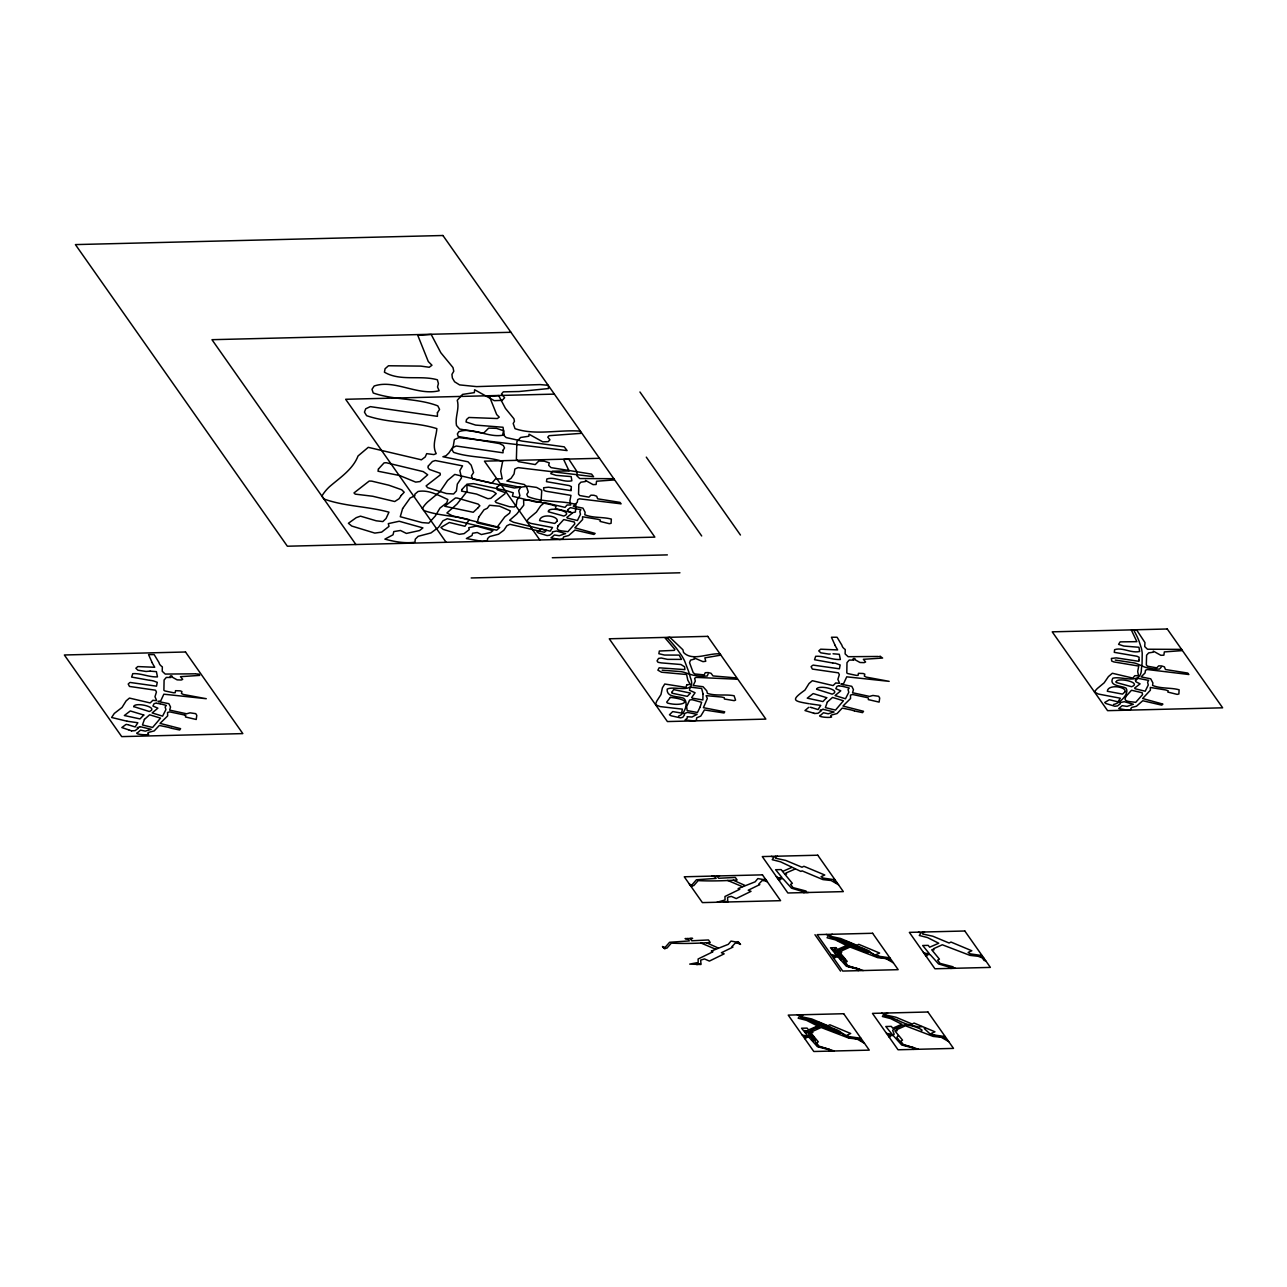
<?xml version="1.0" encoding="UTF-8"?>
<svg xmlns="http://www.w3.org/2000/svg" width="1287" height="1287" viewBox="0 0 1287 1287"><rect width="100%" height="100%" fill="white"/><g stroke="black" fill="none" stroke-linecap="round" stroke-linejoin="round"><path stroke-width="1.5" d="M832.592 937.837L831.45 937.499A11.052 4.649 8 0 1 830.919 937.338L829.97 936.18A6.692 2.815 8 0 0 829.825 935.52L829.761 935.376A6.162 2.59 8 0 1 829.874 935.762A15.042 6.338 8 0 1 829.874 936.067L830.63 937.386L835.215 938.77A4.311 1.818 8 0 1 836.212 939.269L837.097 939.928A7.239 3.057 8 0 0 838.175 940.572L838.722 940.829A28.459 11.985 8 0 0 840.234 941.473L843.886 942.969A44.836 18.887 8 0 1 844.755 943.355L847.57 945.108A3.861 1.625 8 0 1 847.65 946.025L846.009 947.087A35.891 15.106 8 0 1 844.658 947.666L844.111 947.892A34.411 14.495 8 0 0 843.065 948.342L842.293 948.696A28.282 11.905 8 0 1 840.974 949.275C838.11 949.661 838.4 954.632 835.327 950.755A6.001 2.526 8 0 0 834.941 950.256L831.756 948.809M829.568 934.732L829.648 935.327A8.591 3.62 8 0 1 830.018 936.469M739.237 942.551L731 941.087L728.313 944.32L711.309 951.093L712.934 951.785L698.117 959.008L698.197 962.499L689.719 964.108L700.965 964.494L700.691 960.102L704.488 958.928L709.394 961.083L724.147 953.86L721.396 952.734L732.914 947.103L731.853 946.685L735.311 943.065L739.896 943.5M727.815 901.978L727.541 897.586L728.587 896.991L731.338 896.412L736.244 898.567L750.997 891.344L748.246 890.218L759.764 884.587L758.703 884.169L762.161 880.549L766.746 880.984M775.45 856.257L775.675 858.252L785.778 860.44L802.026 867.229L803.908 866.28L824.758 874.999L821.058 876.672L823.149 878.088L835.022 879.777M922.506 932.045L922.731 934.024L932.834 936.228L949.082 943.017L950.98 942.052L971.814 950.771L968.114 952.444L970.205 953.86L982.078 955.565M829.938 936.534L831.145 937.354A14.173 5.968 8 0 0 831.756 937.499L831.949 937.547A13.723 5.775 8 0 1 833.316 937.917L833.879 938.078M831.354 1050.739L829.166 1049.227A13.079 5.502 8 0 1 828.683 1049.114L820.092 1046.926M1161.18 667.293L1159.426 669.111L1154.97 669.079A26.335 11.084 8 0 1 1145.382 667.309A13.739 5.792 8 0 1 1143.773 666.682L1136.92 663.77A15.782 6.644 8 0 0 1134.233 662.95L1115.266 660.07M125.853 724.533L121.847 727.557L128.684 729.858M852.621 944.642L855.646 945.897M815.475 1021.765L819.015 1022.425M857.995 948.342L860.649 948.551A17.712 7.465 8 0 0 861.984 949.146L862.403 949.307M837.708 951.736C833.043 953.78 834.459 947.554 837.757 951.576M840.733 955.421C835.939 957.464 837.161 950.176 840.861 955.227M840.475 958.155L843.033 958.027L844.192 959.233M844.127 959.378L841.537 959.491L840.443 958.3M808.783 1032.19C804.053 1034.217 805.598 1028.007 808.847 1032.029M811.824 1035.874C807.046 1037.917 808.316 1030.63 811.952 1035.681M815.218 1039.832C810.44 1041.81 812.113 1035.729 815.266 1039.687M848.664 944.513L847.876 943.564A14.527 6.113 8 0 1 846.91 943.162L840.572 940.073A18.517 7.802 8 0 0 837.773 939.156L834.073 938.143M808.719 707.351L804.954 710.553L812.982 712.966M846.878 946.669L849.903 946.154A3.427 1.448 8 0 1 851.141 946.315L853.812 947.232A38.176 16.071 8 0 0 855.63 947.972L857.158 948.632A45.672 19.225 8 0 1 858.702 949.259L859.089 949.404A36.905 15.541 8 0 0 860.987 950.176M678.506 716.103C684.893 714.43 688.931 702.219 683.687 698.31C678.281 695.929 666.489 697.827 667.165 689.156C674.259 685.102 697.699 695.543 690.202 677.091A535.907 225.643 8 0 0 688.674 671.605L684.62 660.955A184.138 77.526 8 0 0 681.788 655.823L676.479 648.358A302.558 127.397 8 0 0 667.953 638.545M857.641 946.765L858.413 947.65A41.86 17.632 8 0 0 860.569 948.616L861.309 948.937A29.553 12.452 8 0 1 862.74 949.597L863.786 950.079A10.296 4.344 8 0 0 864.928 950.546L868.468 952.267L863.641 951.222A11.1 4.681 8 0 0 862.499 950.739L860.987 950.176M921.09 1031.096L921.959 1030.42A2.124 0.901 8 0 0 921.878 1029.97L919.738 1028.667A39.833 16.779 8 0 0 912.885 1026.125L906.659 1024.693A4.714 1.979 8 0 0 905.421 1024.693L901.897 1025.594A43.935 18.501 8 0 0 900.659 1026.173L896.862 1028.007A55.1 23.198 8 0 1 895.462 1028.619M846.042 947.039L842.454 948.68A37.162 15.637 8 0 0 841.537 949.05L841.119 949.243A18.726 7.883 8 0 1 840.154 949.613L838.995 950.128A5.373 2.252 8 0 0 838.464 950.787L838.4 951.173A8.124 3.427 8 0 0 838.963 952.428L840.508 953.86A13.015 5.486 8 0 1 841.119 954.632L841.103 956.498A4.665 1.963 8 0 0 842.486 957.512L843.645 958.059A4.392 1.85 8 0 1 844.304 958.477L844.497 958.638A6.033 2.542 8 0 1 845.044 959.33L845.028 959.314A16.538 6.966 8 0 0 844.401 958.542L843.95 958.139A3.217 1.351 8 0 0 843.162 957.689L841.891 957.271A17.358 7.304 8 0 0 839.381 956.691A5.261 2.22 8 0 0 838.207 956.514L833.268 956.289M818.693 1027.09L822.071 1026.801L830.051 1029.857A2.301 0.965 8 0 0 830.517 1029.986L830.694 1030.018A48.793 20.544 8 0 0 833.123 1031.064L835.617 1032.077A50.338 21.187 8 0 1 837.242 1032.769L840.266 1033.027L838.432 1031.901A46.091 19.402 8 0 0 834.748 1030.469L834.539 1030.388A10.441 4.392 8 0 1 833.381 1029.954A13.674 5.759 8 0 1 831.804 1029.166L830.099 1028.233A2.671 1.126 8 0 0 829.375 1028.007L829.069 1027.943A4.263 1.786 8 0 0 826.994 1027.75M921.975 1026.608L918.805 1027.01L907.351 1024.259A15.943 6.708 8 0 1 905.565 1023.696L902.058 1022.28A66.457 27.976 8 0 1 900.385 1021.508L897.779 1020.269M844.932 947.554L843.822 948.052M782.593 871.428L791.682 867.47M795.237 868.998L785.874 873.053L786.566 874.002L784.668 874.05L781.145 869.594L775.643 869.722L782.078 877.621L777.171 877.782L778.281 877.75L776.334 876.576M894.915 1028.844L892.905 1029.986A4.328 1.818 8 0 0 892.711 1030.565L894.192 1034.265A3.185 1.335 8 0 1 893.628 1034.684L888.641 1035.166M717.036 902.251L725.048 899.983L724.967 896.492L739.784 889.269L738.159 888.577L755.163 881.804L757.85 878.571L766.087 880.035M1113.512 704.439C1119.642 703.683 1129.777 693.645 1126.077 688.175C1121.685 685.681 1108.574 686.228 1112.756 678.265C1121.717 675.482 1141.537 686.148 1141.424 668.773A535.907 225.643 8 0 0 1142.068 663.513L1142.212 653.201A184.138 77.526 8 0 0 1141.36 648.165L1138.915 640.749A302.558 127.397 8 0 0 1134.104 630.855M853.233 946.395L850.257 944.32A47.812 20.142 8 0 0 848.583 943.58L847.924 943.307A35.586 14.977 8 0 1 846.46 942.679L844.481 941.473L846.283 941.424A5.309 2.236 8 0 1 847.972 941.907L849.919 942.824A13.803 5.808 8 0 0 850.932 943.274L852.396 943.87A32.304 13.594 8 0 1 854.198 944.61L855.582 945.221A53.716 22.619 8 0 0 857.335 945.977L864.848 949.098A20.415 8.591 8 0 1 869.433 951.334M840.813 960.054L840.025 957.721L844.916 960.118A1.914 0.804 8 0 0 845.125 959.877L844.481 960.359A2.075 0.869 8 0 0 844.159 960.649L844.336 961.582A39.591 16.667 8 0 0 844.61 962.097L846.363 965.282A4.247 1.786 8 0 0 848.423 966.392L849.243 966.634A27.574 11.615 8 0 0 850.096 966.843L850.385 966.907A30.325 12.757 8 0 1 851.785 967.277M156.129 703.04L154.054 703.716L152.928 706.064L157.883 708.172L152.156 712.934L162.58 716.151L165.91 709.604L165.138 706.981L166.345 705.405L160.215 703.796M839.027 685.665L836.952 686.341L835.826 688.706L840.781 690.813L835.054 695.559L845.479 698.777L848.809 692.229L848.036 689.623L849.243 688.03L843.114 686.438M130.035 682.448L156.515 686.164L157.255 682.335L152.863 680.726M812.934 665.089L839.414 668.806L840.154 664.977L835.762 663.352M898.229 1035.633L896.862 1037.322L902.058 1044.352A2.124 0.901 8 0 0 902.734 1044.754L903.281 1044.947A20.882 8.784 8 0 0 905.501 1045.543L911.888 1047.135A38.272 16.12 8 0 1 913.593 1047.586L915.877 1049.066M140.106 726.64L151.174 729.343L145.318 731.145L140.54 730.115L137.934 732.464C132.497 734.04 146.605 735.537 148.697 734.346L147.796 733.091L148.632 732.367L154.215 730.887L159.331 725.45L168.34 727.316A14.286 6.017 8 0 1 168.935 727.493L171.412 728.249M823.004 709.282L834.073 711.984L828.217 713.786L823.439 712.741L820.833 715.105C815.395 716.682 829.504 718.178 831.595 716.988L830.71 715.717L831.531 715.009L837.113 713.529L842.229 708.091L851.238 709.957A14.254 6.001 8 0 1 851.833 710.134L854.311 710.874M196.107 673.889L199.212 674.179L199.71 675.402L180.486 676.672L182.706 679.359L181.226 680.003L177.123 679.858L172.538 677.316C172.699 674.887 168.307 675.659 170.994 677.477L166.313 677.429L164.093 680.003L163.899 690.315L164.897 690.942L173.536 692.76L175.193 692.712L175.531 690.685L180.277 690.862L181.917 691.537L181.451 693.468L183.365 694.481L206.274 698.712L163.835 694.192L160.73 700.884L158.06 701.512L168.887 703.683L170.544 707.013L169.659 710.118L186.583 713.786L190.026 712.837L195.753 713.658L196.798 715.379L196.219 719.481L185.457 716.972L185.762 715.282L184.62 715.041M879.005 656.515L880.292 656.402M150.112 671.138L146.058 671.46A15.557 6.548 8 0 0 145.318 671.347L137.902 670.205L135.859 668.243L137.773 666.569L154.746 667.277L152.027 662.612M830.244 654.005L828.989 654.102A15.573 6.548 8 0 0 828.217 653.989L820.8 652.831L818.757 650.884L820.672 649.195L837.644 649.919L834.925 645.237M811.1 1036.341L812.194 1036.083A2.864 1.207 8 0 0 812.258 1035.327M836.164 948.406C831.788 948.583 839.253 955.276 839.092 950.24A3.089 1.303 8 0 1 839.446 949.838L841.441 949.05A20.319 8.559 8 0 0 842.293 948.696L842.663 948.567A29.472 12.42 8 0 0 844.047 947.972L844.465 947.763A28.234 11.889 8 0 1 845.752 947.152L848.664 946.267A4.038 1.705 8 0 1 851.27 946.444L854.488 947.554A36.921 15.541 8 0 0 856 948.181M838.481 955.774C835.826 955.517 839.703 950.964 841.392 955.372A1.963 0.82 8 0 1 841.28 955.614C836.598 956.241 841.778 954.439 836.212 956.193A3.217 1.351 8 0 1 834.845 956.354L833.123 956.273M805.517 1036.904L804.825 1036.839A15.701 6.612 8 0 1 809.684 1036.373L810.118 1036.357A13.304 5.598 8 0 0 811.116 1036.341M805.952 1036.888L808.188 1036.775A5.727 2.413 8 0 1 809.346 1036.807A4.794 2.011 8 0 1 811.277 1037.049M688.014 939.06L685.07 938.609L692.631 938.432L690.057 938.496L691.762 940.781L708.477 939.96L710.263 942.518C697.168 943.355 684.217 943.757 671.331 943.13L666.875 948.181L664.526 948.036M510.939 332.287L211.969 339.688L355.904 544.53M554.375 394.112L345.64 399.276L446.122 542.294M599.485 458.301L484.427 461.148L539.816 539.977M552.3 557.738L667.358 554.89M471.187 577.96L679.938 572.795M838.545 884.796L831.112 880.517L822.94 879.6L802.091 870.865L800.9 871.428L780.485 861.791L772.2 859.684L773.954 857.303L771.412 856.354M775.836 856.804L777.461 856.209M714.864 876.544L711.92 876.093M765.427 879.101L764.253 879.134L764.912 880.067M777.959 878.908L783.043 878.78L791.537 888.191L804.729 892.116M778.812 880.099L779.906 880.083L779.053 878.876M767.406 881.917L765.572 881M689.301 883.976L690.926 884.877L689.945 884.909M690.299 885.408L691.923 886.309L690.958 886.325M836.405 881.756L835.006 881.788L833.606 879.809M835.746 882.85L837.161 882.818M727.364 901.318L723.567 902.09M923.39 952.364L925.337 953.538L924.243 953.57L929.134 953.394L922.699 945.511L928.2 945.366L929.664 947.2L938.738 943.242L927.541 937.579L919.272 935.472L921.009 933.091L918.468 932.142M922.892 932.592L924.516 931.997M663.095 947.425L665.17 947.312L669.594 942.277L689.317 940.91L687.644 938.545M663.448 947.924L665.073 948.825L662.451 946.492L664.076 947.393M831.177 954.648L836.936 955.678L830.501 947.795L836.003 947.65L837.451 949.484L846.524 945.527L835.343 939.864L827.058 937.756L828.796 935.376L826.254 934.426M925.015 954.681L930.099 954.552L938.593 963.963L951.785 967.888M833.654 958.171L834.748 958.139L833.912 956.933L837.901 956.836L846.379 966.247L859.362 969.642L858.172 970.671M925.868 955.887L926.962 955.855L926.125 954.664M889.864 957.834L878.007 956.144L875.916 954.729L879.6 953.056L858.767 944.336L856.869 945.302L840.636 938.496L830.517 936.309L830.678 934.877L832.319 934.265M700.514 963.834L696.717 964.606M983.477 957.544L982.061 957.576L980.678 955.597M953.426 967.856L953.12 966.81L940.105 963.4L937.628 960.182L939.413 959.137L931.74 949.822L934.008 949.774L933.316 948.825L942.293 944.771L970.012 955.388L978.168 956.289L984.217 958.606M893.403 962.869L885.971 958.574L877.798 957.673L850.08 947.055L841.103 951.093L841.795 952.058L839.526 952.107L847.216 961.421L845.414 962.467L847.892 965.684L863.207 970.543M985.617 960.585L984.201 960.617L982.818 958.638M802.268 1035.102L808.011 1036.132L801.576 1028.233L807.078 1028.104L808.526 1029.938L817.615 1025.98L806.418 1020.318L798.149 1018.21L799.887 1015.813L797.345 1014.864M886.502 1033.381L892.245 1034.41L885.81 1026.511L891.312 1026.382L892.76 1028.216L901.849 1024.259L890.652 1018.596L882.383 1016.489L884.121 1014.092L881.579 1013.142M804.745 1038.625L805.839 1038.593L805.002 1037.386L808.976 1037.29L817.47 1046.701L830.453 1050.095L829.246 1051.125M888.979 1036.904L890.073 1036.872L889.22 1035.665L893.21 1035.568L901.704 1044.98L914.671 1048.374L913.48 1049.404M860.955 1038.287L849.082 1036.598L846.991 1035.182L850.691 1033.509L829.858 1024.79L827.959 1025.755L811.711 1018.95L801.608 1016.762L801.769 1015.314L803.394 1014.719M945.189 1036.566L933.316 1034.877L931.225 1033.461L934.925 1031.788L914.092 1023.068L912.193 1024.034L895.945 1017.229L885.842 1015.041L886.003 1013.593L887.628 1012.998M864.478 1043.323L857.045 1039.027L848.873 1038.126L821.17 1027.509L812.194 1031.547L812.885 1032.512L810.617 1032.56L818.291 1041.859L816.505 1042.92L818.982 1046.138L834.298 1050.996M948.712 1041.601L941.28 1037.306L933.107 1036.405L905.404 1025.787L896.428 1029.825L897.103 1030.774L894.851 1030.839L902.525 1040.137L900.739 1041.199L903.217 1044.417L918.532 1049.275M812.129 665.733L811.116 666.682L812.37 669.079L838.416 672.844L839.333 674.678L837.885 679.359L839.574 683.284L836.502 683.059A21.959 9.25 8 0 0 835.81 682.882L833.107 685.585L812.338 680.71L809.04 683.51L804.938 690.089C790.54 700.369 793.259 700.997 808.799 703.683M129.215 683.091L128.217 684.04L129.472 686.438L155.518 690.202L156.435 692.036L154.987 696.717L156.676 700.643L153.603 700.418A21.943 9.234 8 0 0 152.912 700.241L150.193 702.943L129.44 698.085L126.126 700.884L122.04 707.448L114.302 713.432L111.615 717.486L126.963 721.203M690.846 884.764L692.036 884.796L696.444 879.761L716.167 878.394L714.51 876.029M662.145 670.189L681.096 671.637A15.782 6.644 8 0 1 683.96 672.281L691.569 674.742A13.739 5.792 8 0 0 693.355 675.192A26.335 11.084 8 0 0 703.024 676.27L707.239 675.997L708.14 673.986M809.957 703.86L820.752 705.389L818.065 709.571L811.55 707.56M127.059 721.219L137.854 722.747L135.167 726.93L128.652 724.935M691.376 885.52L693.725 885.665L698.181 880.614C711.067 881.241 724.018 880.839 737.129 880.002L735.327 877.444L718.613 878.265L716.907 875.98L719.481 875.916M838.32 955.758L835.424 953.361M832.962 663.014L834.507 663.191A11.889 5.003 8 0 1 835.199 663.272M150.064 680.373L151.609 680.55A11.873 5.003 8 0 1 152.3 680.646M832.657 662.982L814.542 659.716L815.668 656.306C823.953 655.71 831.869 659.958 840.363 659.507L839.301 654.295L833.059 653.78M149.759 680.34L131.644 677.075L132.77 673.664C141.055 673.085 148.97 677.332 157.464 676.882L156.403 671.653L150.161 671.138M843.065 686.421L839.977 686.003A11.551 4.858 8 0 1 839.462 685.923M160.055 703.78L156.676 703.297M854.552 710.955L862.547 712.628L863.529 711.293L842.953 706.032L850.546 698.535L850.45 695.125L852.605 694.497L867.132 697.586M171.654 728.313L179.649 729.986L180.614 728.667L160.055 723.391L167.648 715.91L167.551 712.499L169.707 711.872L184.234 714.945M868.275 697.844L868.355 699.613L879.118 702.107L879.697 698.021L878.651 696.283L872.924 695.463L869.481 696.412L852.557 692.744L853.442 689.655L851.785 686.325L840.958 684.153L843.628 683.526L846.733 676.833L889.172 681.354L866.264 677.123L864.349 676.109L864.816 674.163L863.175 673.503L858.429 673.326L858.091 675.353L856.434 675.402L847.795 673.584L846.798 672.956L846.991 662.628L849.211 660.07L853.892 660.102C851.206 658.3 855.598 657.528 855.453 659.958L860.022 662.499L864.124 662.628L865.604 661.985L863.384 659.314L882.609 658.043L880.308 656.402M888.947 1017.036L888.4 1016.907A9.765 4.118 8 0 1 885.649 1016.135M811.437 707.544L810.215 707.255M127.815 724.726L126.367 724.388M804.938 1018.677L805.067 1018.709A22.86 9.62 8 0 1 809.153 1019.964L809.941 1020.237A32.577 13.723 8 0 1 810.585 1020.478L811.968 1021.009A15.299 6.435 8 0 1 812.757 1021.331L813.271 1021.556A16.538 6.966 8 0 0 813.899 1021.83L817.502 1023.39M814.655 713.497L818.033 713.271L821.315 710.778L820.109 710.279L822.683 709.539A15.589 6.564 8 0 1 822.94 709.298M131.757 730.871L135.135 730.63L138.417 728.136L137.21 727.638L139.784 726.914A15.605 6.564 8 0 1 140.042 726.656M849.002 966.489L857.592 968.661A13.079 5.502 8 0 0 858.075 968.773L860.295 970.044A2.204 0.933 8 0 0 859.41 969.159L857.464 968.644A18.115 7.625 8 0 1 856.032 968.339L853.764 967.776A31.837 13.401 8 0 1 852.348 967.422M878.088 656.467L848.133 656.708L845.125 653.909L845.237 649.501A16.361 6.885 8 0 1 841.955 645.302L837.081 637.242L831.45 637.242L834.78 644.642A19.369 8.156 8 0 0 835.006 644.964L835.054 645.012M195.19 673.825L165.235 674.066L162.226 671.267L162.339 666.859A16.361 6.885 8 0 1 159.057 662.66L154.167 654.6L148.552 654.6L151.882 662.001A19.402 8.172 8 0 0 152.107 662.322L152.156 662.371M814.381 713.432L814.43 713.448A17.214 7.239 8 0 1 813.947 713.288L813.497 713.143M131.483 730.807L131.531 730.807A17.278 7.272 8 0 1 131.049 730.662L128.941 729.938M833.686 938.175L837.757 939.413A20.479 8.623 8 0 1 839.124 939.88L840.427 940.379A16.377 6.902 8 0 1 841.553 940.829L842.1 941.07A20.512 8.639 8 0 0 842.663 941.312L844.481 942.068M833.847 1029.873L834.137 1029.97A35.763 15.058 8 0 1 834.99 1030.292L835.343 1030.437A21.107 8.88 8 0 1 835.746 1030.597L836.357 1030.855M862.467 949.516L862.821 949.677A49.324 20.769 8 0 0 864.237 950.24L865.926 950.884A9.797 4.134 8 0 1 867.261 951.543L868.226 952.525L865.894 952.171A9.025 3.797 8 0 1 864.333 951.608L863.078 951.045A26.013 10.956 8 0 0 861.389 950.337L860.649 950.047A42.632 17.954 8 0 1 858.815 949.275L858.107 948.986A33.912 14.286 8 0 0 856.37 948.262M821.782 1023.599L825.498 1025.176M831.885 1027.863L830.018 1027.09M834.266 1028.844L833.043 1028.345M836.502 1030.919L839.912 1032.303M834.394 1028.908L838.014 1030.453A8.382 3.523 8 0 1 840.491 1031.836M829.809 1027.01L826.013 1025.401M820.881 1023.213L819.192 1022.505M819.594 1024.002L824.098 1026.173A2.011 0.837 8 0 1 824.323 1026.495M846.009 942.341L851.495 944.722M818.355 1023.471L816.875 1022.843A5.325 2.236 8 0 1 815.266 1022.007M851.672 944.803L857.11 947.168A16.956 7.143 8 0 1 858.831 947.924L859.603 948.294A20.238 8.526 8 0 0 860.649 948.776A47.346 19.932 8 0 0 861.727 949.227L863.4 949.726A23.986 10.103 8 0 0 864.848 950.273L865.475 950.498A26.754 11.261 8 0 1 866.923 951.061L868.307 951.64A31.757 13.369 8 0 1 869.851 952.316L870.591 952.67A27.22 11.47 8 0 1 873.02 953.973L876.334 956.016A16.972 7.143 8 0 0 877.316 956.595L877.702 956.772A3.25 1.367 8 0 0 878.973 957.19L883.123 957.737A34.009 14.318 8 0 0 884.089 957.866L884.829 957.946A6.725 2.831 8 0 1 888.834 958.767M733.236 880.179L744.916 885.408M742.309 886.63L727.654 880.421M706.386 942.695L718.066 947.924M715.459 949.146L700.804 942.937M845.157 1035.745L845.269 1035.794A7.255 3.057 8 0 1 843.291 1034.619L843.21 1034.475A14.817 6.242 8 0 0 840.041 1032.335M818.21 1023.696L818.805 1023.969A17.568 7.4 8 0 1 819.352 1024.227L819.594 1024.355A1.995 0.837 8 0 1 819.867 1025.079M845.495 1035.906L845.752 1036.019A15.782 6.644 8 0 1 847.538 1036.904L847.634 1036.968A5.212 2.204 8 0 0 848.632 1037.467L856.579 1038.738A19.128 8.06 8 0 1 857.415 1038.85L857.85 1038.931A3.008 1.271 8 0 1 858.767 1039.156M811.228 1037.145L812.097 1038.175A18.452 7.77 8 0 0 813.545 1039.912L813.481 1040.588A3.491 1.464 8 0 1 812.274 1040.33A2.124 0.901 8 0 0 811.598 1040.202M888.625 958.895L890.154 959.845L875.53 955.421A16.393 6.902 8 0 0 874.066 954.552L872.2 953.554A13.385 5.631 8 0 1 870.607 952.493L869.24 951.383M945.768 1038.625L943.178 1037.419A7.32 3.073 8 0 0 941.312 1036.904L930.887 1034.684L924.323 1028.619A3.877 1.641 8 0 1 925.047 1027.911M859.957 1039.494L859.523 1039.252A3.732 1.577 8 0 0 858.429 1038.818A7.979 3.362 8 0 0 856.885 1038.545L856.241 1038.448A17.101 7.207 8 0 0 855.388 1038.336L853.184 1038.062A33.735 14.205 8 0 1 851.849 1037.901A8.398 3.539 8 0 1 849.533 1037.483M846.621 1035.874L846.074 1035.504A30.952 13.031 8 0 0 844.465 1034.507L841.521 1032.866A5.631 2.365 8 0 1 840.427 1031.981L840.314 1031.868M784.684 874.05L792.358 883.349L790.572 884.394L793.049 887.628L806.064 891.038L806.37 892.068M639.945 391.988L740.443 535.022M646.299 457.142L701.688 535.971M955.421 968.258L953.426 968.307M952.364 968.339L950.369 968.387M808.365 892.486L806.37 892.534M805.308 892.551L803.313 892.615M814.961 934.7L840.54 971.106M738.062 942.583L737.403 941.65L740.556 944.433L738.722 943.516M846.122 964.671L845.286 962.933A62.371 26.271 8 0 0 844.256 961.18L841.988 958.413A23.568 9.926 8 0 1 841.618 957.946L841.344 957.431M817.213 1045.124L816.36 1043.371A62.387 26.271 8 0 0 815.347 1041.633L813.143 1038.915A23.552 9.926 8 0 1 812.708 1038.4L812.435 1037.885M884.989 1013.464L885.054 1013.706A15.524 6.532 8 0 1 884.989 1014.349L884.941 1014.623A5.389 2.268 8 0 0 885.247 1016.119M805.903 1033.493L805.212 1031.804A8.848 3.732 8 0 0 804.713 1031.289C804.037 1028.072 808.493 1035.504 810.392 1032.271A10.28 4.328 8 0 0 811.18 1031.434L811.293 1030.533A4.81 2.027 8 0 1 811.357 1030.002A4.279 1.802 8 0 1 811.968 1029.391L818.822 1026.157L815.041 1023.696A11.165 4.698 8 0 1 813.722 1022.988L807.528 1019.931A4.311 1.818 8 0 0 806.852 1019.577L804.182 1018.741A15.46 6.515 8 0 0 803.088 1018.467L800.353 1016.263A3.829 1.609 8 0 0 800.417 1015.91A4.81 2.027 8 0 0 799.903 1015.041A4.408 1.85 8 0 1 801.125 1016.376L801.125 1016.65A2.284 0.965 8 0 0 801.302 1016.939M848.857 966.601A5.228 2.204 8 0 1 845.945 964.655M841.199 957.319A2.88 1.223 8 0 1 842.953 956.611M812.387 1035.327A14.06 5.92 8 0 0 810.89 1033.702A11.1 4.681 8 0 1 809.764 1032.496A10.634 4.472 8 0 1 809.41 1031.321L814.172 1028.844A41.409 17.439 8 0 1 815.572 1028.297L817.02 1027.766A34.411 14.495 8 0 0 818.693 1027.09M799.967 1015.025A5.566 2.349 8 0 1 800.82 1016.633M804.681 1018.612A10.811 4.553 8 0 1 802.235 1017.888L802.139 1017.824A3.781 1.593 8 0 1 800.401 1016.891M849.42 1037.515A11.68 4.923 8 0 1 847.168 1036.148M859.973 1039.478A7.706 3.25 8 0 1 861.18 1040.7A5.759 2.429 8 0 0 858.831 1039.108M833.574 1029.809A7.561 3.185 8 0 1 831.515 1028.41M826.721 1026.286A7.979 3.362 8 0 1 821.894 1024.774L814.43 1021.605A30.309 12.757 8 0 0 809.426 1019.722A51.255 21.573 8 0 1 803.555 1017.92L803.008 1017.711A8.06 3.394 8 0 1 801.206 1016.971M819.948 1047.039A5.228 2.204 8 0 1 817.02 1045.108M812.194 1037.74A3.073 1.287 8 0 1 814.333 1037.081M889.044 1016.939A25.45 10.714 8 0 1 897.618 1020.318M437.435 412.677L437.419 416.344L370.302 406.628L365.733 408.783L364.446 412.146L366.618 415.685C389.173 423.471 414.285 421.557 436.84 428.619C436.293 436.872 431.788 445.366 436.196 453.635L433.848 454.568L426.689 453.651L425.225 456.965L421.412 459.813L368.259 447.329L358.043 455.968C352.831 469.53 339.816 477.75 329.456 486.759A162.999 68.629 8 0 0 321.879 496.106L324.099 499.05C345.109 506.595 367.809 506.274 388.964 512.178L386.052 518.532L382.85 521.573L376.206 520.801L360.473 516.151L356.258 517.647L348.407 523.278L351.737 526.045L374.823 533.091L381.628 532.142L388.98 526.399L388.304 523.632L399.211 521.251L422.892 527.895L419.594 530.534L406.402 533.429L400.482 530.485L393.806 531.579L393.05 534.781L384.91 539.14C394.578 541.698 404.971 543.629 414.929 542.229L415.299 539.156L418.178 536.309L430.92 532.963L438.529 527.316L442.905 520.849L447.249 518.741L496.653 530.196L499.662 527.477L452.397 515.83L446.911 512.966L457.03 504.054L467.068 491.393L466.875 484.202L473.568 483.606L506.692 490.733L513.288 492.824L512.419 496.235L536.631 502.203L541.103 501.174L541.747 490.267L536.615 487.435L528.072 486.213L514.35 487.982L472.812 479.005L471.444 475.82L473.584 472.522L471.171 465.138L468.001 461.792L442.905 456.74L446.01 455.759L448.873 452.976L453.201 446.573L454.375 439.575L458.928 437.58L567.084 450.579L564.237 446.846L522.168 441.103L506.209 437.58L502.767 434.266L503.619 430.759L496.509 428.362L488.674 428.104L483.574 433.22L459.604 429.021L456.515 425.514C454.81 417.02 459.7 408.832 457.255 400.321L462.548 394.401L474.356 392.632L474.613 389.736L494.305 400.659L502.155 400.37L504.617 397.747L501.496 393.967L503.33 391.843L519.015 391.521L548.6 388.545L548.182 385.296L540.138 384.588L476.56 386.615L459.572 384.893L454.584 381.772L452.364 377.976L451.946 374.372L453.78 371.235L452.976 367.551L440.83 352.735L431.193 334.459L417.792 335.376L428.298 361.567L431.965 365.235L429.247 367.262L420.801 366.103L388.481 365.765L385.086 368.742L384.427 372.2C400.579 381.612 420.141 374.919 437.387 379.794L438.4 383.558L437.532 386.953L439.14 390.749C417.583 396.058 394.337 379.005 374.163 386.036L372.007 389.317L373.214 392.985C394.095 400.289 417.406 398.021 437.805 405.872L439.575 409.411L437.435 412.677M503.056 450.241L503.04 452.799L456.193 446.01L452.992 447.506L452.091 449.871L453.603 452.348C469.353 457.77 486.888 456.435 502.638 461.373L500.707 471.235L502.203 478.828L495.559 478.844L491.859 483.14L454.761 474.42L447.619 480.453L439.913 491.779L427.654 501.962A113.819 47.925 8 0 0 422.377 508.494L423.922 510.537C438.594 515.814 454.44 515.588 469.208 519.707L464.945 526.27L449.324 522.49L440.894 527.461L443.227 529.391L459.346 534.314L464.092 533.638L469.224 529.633L468.741 527.718L476.367 526.045L492.905 530.678L490.604 532.528L481.386 534.539L477.252 532.496L472.586 533.252L472.056 535.489L466.377 538.529L482.303 541.409L487.339 540.685L487.596 538.545L489.607 536.55L498.503 534.218L503.828 530.276L506.869 525.756L509.909 524.292L544.401 532.287L546.508 530.389L513.497 522.265L509.668 520.254L516.731 514.044L523.745 505.196L523.616 500.176L528.281 499.758L551.415 504.745L556.016 506.193L555.421 508.574L572.313 512.741L575.434 512.033L575.884 504.407C560.601 500.144 543.404 502.927 527.75 496.541L526.801 494.321L528.297 492.02L526.608 486.856L524.388 484.523L506.869 481L511.036 478.378L514.06 473.906L514.88 469.015L518.066 467.615L593.564 476.689L591.586 474.099L551.061 467.631L548.664 465.299L549.276 462.87L544.288 461.18L538.835 461.003L535.263 464.575L518.532 461.647L516.377 459.202L516.891 441.618L520.591 437.483L528.828 436.245L529.021 434.218L542.76 441.843L548.246 441.634L549.951 439.8L547.779 437.162L549.066 435.698L580.678 433.381L580.389 431.129C558.799 429.504 535.537 435.682 515.025 428.668L513.191 423.487L514.462 421.299L513.899 418.725L505.421 408.381L498.696 395.624L489.333 396.267L496.685 414.559L499.243 417.117L497.329 418.532L468.87 417.471L466.505 419.562L466.039 421.975L475.595 425.08L503.024 427.268L504.247 434.926C489.06 438.61 473.198 426.769 458.88 431.628L457.368 433.928L458.22 436.486L499.453 443.565L503.314 445.479L504.552 447.956L503.056 450.241M571.203 489.237L571.187 490.653L548.519 487.21L543.613 487.741L543.934 490.395L546.058 491.232L570.961 495.382L569.9 500.804L570.72 505.003L567.068 505.003L565.025 507.384L544.578 502.573L540.637 505.904L536.389 512.129L529.649 517.744A62.725 26.416 8 0 0 526.721 521.348L530.614 523.359L552.541 527.525L550.192 531.145L541.586 529.054L536.936 531.804L538.223 532.866L547.104 535.569L549.726 535.215L552.541 533.011L552.284 531.933L556.483 531.016L565.604 533.574L559.25 535.714L554.407 534.99L550.981 537.902L559.748 539.478L562.532 539.092L563.786 536.808L568.693 535.521L574.967 530.051L593.983 534.459L595.141 533.413L574.839 527.831L582.609 519.53L582.528 516.763L597.844 519.272L600.385 520.077L600.048 521.396L609.378 523.696L611.084 523.294L611.341 519.095C602.911 516.747 593.436 518.275 584.813 514.768L585.102 512.274L582.963 508.14L573.294 506.193L577.268 502.284L577.718 499.581L579.472 498.825L621.09 503.828L619.996 502.397L597.667 498.825L596.669 496.203L593.934 495.27L590.91 495.173L588.947 497.152L579.729 495.527L578.539 494.176L578.828 484.491L580.855 482.207L585.408 481.531L585.505 480.405L593.082 484.62L596.106 484.507L596.557 481.225L613.979 479.954L613.819 478.7L579.713 478.539L576.946 475.884L577.171 471.879L568.79 459.137L563.642 459.491L569.095 470.978L552.364 471.187L550.804 473.664L556.064 475.37L571.187 476.576L571.846 480.791C563.481 482.834 554.745 476.303 546.846 478.989L546.476 481.66L569.208 485.569L571.348 486.615L571.203 489.237M1138.979 659.925L1138.979 661.341L1116.296 657.882L1111.389 658.429L1111.727 661.084L1113.85 661.92L1138.738 666.071L1137.692 671.492L1138.496 675.691L1134.844 675.691L1132.801 678.072L1112.354 673.262L1108.429 676.592L1104.166 682.818L1097.425 688.432A62.725 26.416 8 0 0 1094.513 692.036L1098.39 694.047L1120.317 698.214L1117.969 701.833L1109.362 699.742L1104.713 702.493L1106 703.555L1114.88 706.257L1117.502 705.903L1120.333 703.683L1120.06 702.622L1124.259 701.705L1133.38 704.262L1127.026 706.386L1122.184 705.678L1118.757 708.59L1127.541 710.167L1130.324 709.78L1131.563 707.496L1136.469 706.209L1142.759 700.739L1161.759 705.147L1162.917 704.102L1142.615 698.519L1150.385 690.218L1150.305 687.451L1165.636 689.961L1168.162 690.765L1167.84 692.084L1177.155 694.369L1178.876 693.983L1179.117 689.784C1170.687 687.435 1161.212 688.963 1152.589 685.456L1152.895 682.947L1150.739 678.828L1141.086 676.882L1145.044 672.972L1145.494 670.27L1147.248 669.513L1188.866 674.517L1187.772 673.069L1165.443 669.513L1164.445 666.891L1161.711 665.958L1158.702 665.862L1156.723 667.84L1147.505 666.216L1146.315 664.864L1146.604 655.18L1148.648 652.895L1153.184 652.219L1153.281 651.093L1160.858 655.308L1163.882 655.18L1164.333 651.914L1181.756 650.643L1181.595 649.388L1147.489 649.227L1144.722 646.573L1144.963 642.567L1136.582 629.826L1131.418 630.18L1136.871 641.666L1120.14 641.875L1118.58 644.353L1123.841 646.058L1138.963 647.264L1139.638 651.479C1131.257 653.523 1122.521 646.991 1114.622 649.678L1114.269 652.348L1136.984 656.257L1139.124 657.303L1138.979 659.925M702.992 693.902L702.863 699.935L692.486 698.214L691.682 697.554L695.077 692.744L689.478 690.25L689.816 688.304L691.022 687.226L701.688 688.497L702.992 693.902M686.84 684.748L685.891 687.355L664.768 684.024L662.419 687.773L660.971 694.546L656.917 700.868A62.725 26.416 8 0 0 655.646 704.809L660.102 706.579L682.367 709.137L681.627 713.062L672.699 711.582L669.465 714.784L671.09 715.781L680.533 717.873L682.834 717.277L684.587 714.784L683.912 713.706L687.483 712.419L697.071 714.333L691.972 717.036L687.145 716.698L687.371 717.985L685.118 719.964L693.983 720.897L696.428 720.27L696.685 717.824L700.755 716.103L704.439 709.957L724.05 712.982L724.71 711.808L703.41 707.673L707.319 698.487L706.129 695.64L721.508 697.023L724.227 697.651L724.436 699.018L734.121 700.643L735.569 700.112L734.089 695.752C725.53 694.047 716.296 696.267 707.448 693.403L706.724 690.797L703.024 686.711L693.178 685.472L695.302 681.129L694.642 678.313L695.977 677.38L737.033 679.214L735.44 677.831L713.03 675.932L711.035 673.294L708.091 672.57L705.228 672.699L704.182 674.887L694.883 673.97L693.21 672.667L689.542 662.644L690.54 660.134L694.513 659.057L694.16 657.898L702.975 661.647L705.759 661.277L704.858 657.866L720.688 655.163L720.028 653.893C708.349 652.815 692.535 661.743 683.574 652.493L682.882 649.758L669.851 637.29L665.154 638.062L674.935 649.485L674.275 650.369L659.33 651.029L658.864 653.716L664.494 655.051L679.166 655.099L681.515 659.394L667.567 659.362L661.212 658.011L658.526 658.445L657.062 660.891L658.059 662.306L661.325 662.885L680.968 664.526L684.587 666.795L684.893 669.61L659.153 667.808L657.882 670.173L661.566 672.216L686.598 674.501L687.805 680.196L690.282 684.443L686.84 684.748M700.015 707.255L697.457 712.483L687.161 710.585L686.631 706.611L689.639 700.031L691.956 699.645L701.64 702.3L700.015 707.255M402.606 508.574L400.273 516.714L422.039 522.586L428.78 523.133L435.376 515.894L439.945 508.108L446.814 502.783L447.828 499.517C438.69 495.415 428.555 489.478 418.066 491.473L414.832 494.224L414.864 495.801L410.167 497.989L402.606 508.574M478.732 517.197L477.107 522.876L497.007 527.364L504.81 516.859L509.604 513.143L510.312 510.875L499.533 506.177L489.527 505.26L487.29 508.268L484.009 509.797L478.732 517.197M557.786 526.142L557.77 526.801C554.922 531.611 564.977 530.807 567.873 531.74L574.806 523.906L574.372 522.039L563.738 519.562L557.786 526.142M1125.578 696.83L1125.546 697.49C1122.698 702.3 1132.753 701.495 1135.649 702.429L1142.583 694.594L1142.148 692.728L1131.514 690.25L1125.578 696.83M670.366 697.377L666.73 702.091L667.374 703.008C682.19 707.239 695.913 700.225 670.366 697.377M671.83 692.326L672.023 693.21L687.306 696.38L690.508 693.098L673.664 689.591L671.83 692.326M144.417 719.417L142.455 724.983L152.606 727.461L160.537 718.146L149.63 714.784L144.417 719.417M827.332 702.042L825.369 707.625L835.504 710.086L843.435 700.771L832.528 697.425L827.332 702.042M143.774 715.041L140.01 718.918L124.356 715.524L130.293 710.955L143.774 715.041M826.672 697.683L822.908 701.56L807.271 698.165L813.191 693.58L826.672 697.683M428.362 465.91L427.944 467.631L429.408 469.449L440.122 473.23L440.315 474.871L426.126 485.875L427.59 487.66L446.476 493.548L453.603 493.983L456.418 490.91L457.335 484.073L461.55 477.831L459.829 470.608L462.548 465.862L435.279 460.537L432.4 461.502L428.362 465.91M496.718 487.403L497.442 489.88L504.922 492.519L505.067 493.661L495.157 501.351L496.187 502.59L509.362 506.692L514.35 506.998L516.312 504.858L516.956 500.096L519.9 495.736L518.693 490.685L520.591 487.371L501.544 483.655L496.718 487.403M567.696 509.732L568.098 511.084L572.297 513.175L566.843 517.406L567.406 518.098L577.413 520.527L580.469 514.317L579.81 511.534L580.855 509.7L570.366 507.657L567.696 509.732M1135.488 680.405L1135.89 681.772L1140.089 683.864L1134.619 688.095L1135.182 688.786L1145.205 691.216L1148.261 685.006L1147.602 682.223L1148.631 680.389L1138.142 678.346L1135.488 680.405M401.303 495.35L399.067 498.729L394.739 501.528L372.683 496.251L355.228 494.128L353.989 492.937L369.208 481.048L371.718 481.129L388.851 485.215L401.705 489.768L404.198 492.229L401.303 495.35M477.831 507.963L473.246 512.274L444.787 506.274L455.421 497.972L457.175 498.037L478.104 504.07L479.858 505.775L477.831 507.963M557.287 521.058L554.761 523.439L539.559 520.575C540.669 513.063 558.188 515.814 557.287 521.058M1125.063 691.746L1122.537 694.111L1107.335 691.264C1107.817 683.88 1126.688 686.663 1125.063 691.746M133.703 706.595L149.26 711.502C159.813 707.48 134.926 701.56 133.703 706.595M816.601 689.237L832.158 694.143C842.712 690.105 817.824 684.201 816.601 689.237M378.442 468.999L378.008 471.219L399.549 475.498L415.685 482.11L419.932 481.579L427.702 474.79L423.262 471.621L386.245 462.725L384.073 462.886L378.442 468.999M461.872 489.559L461.566 491.119L476.608 494.095L487.87 498.712L490.83 498.342L496.251 493.597L493.162 491.393L467.31 485.183L465.797 485.279L461.872 489.559M548.503 510.907L548.326 511.776L563.835 516.055C574.774 511.872 549.903 506.451 548.503 510.907M1116.279 681.595L1116.102 682.448L1131.611 686.727C1142.55 682.56 1117.695 677.139 1116.279 681.595M844.111 942.374L865.057 951.447L863.931 950.594L866.971 950.498L845.623 941.617L846.685 942.454L844.111 942.374M815.202 1022.827L836.148 1031.901L835.022 1031.048L838.062 1030.951L816.698 1022.071L817.776 1022.908L815.202 1022.827M442.921 235.505L75.402 244.594L287.355 546.219L654.874 537.129L442.921 235.505M707.705 636.357L609.25 638.786L667.406 721.557L765.862 719.111L707.705 636.357M185.505 651.994L64.35 654.986L121.702 736.614L242.841 733.606L185.505 651.994M1167.261 628.989L1052.219 631.837L1107.592 710.665L1222.65 707.818L1167.261 628.989M817.76 855.212L762.274 856.579L787.869 892.985L843.339 891.618L817.76 855.212M762.451 874.854L684.25 876.785L702.396 902.605L780.598 900.675L762.451 874.854M872.602 933.268L817.132 934.652L842.712 971.058L898.181 969.674L872.602 933.268M964.816 931L909.346 932.367L934.925 968.773L990.395 967.406L964.816 931M843.693 1013.722L788.223 1015.105L813.802 1051.495L869.272 1050.128L843.693 1013.722M927.927 1012L872.457 1013.384L898.036 1049.774L953.506 1048.406L927.927 1012"/></g></svg>
